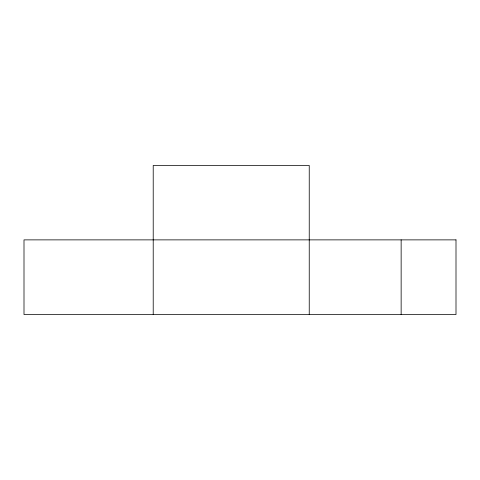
<?xml version="1.0" encoding="UTF-8"?>
<svg xmlns="http://www.w3.org/2000/svg" width="480" height="480" viewBox="0 0 480 480"><rect width="100%" height="100%" fill="white"/><g stroke="black" fill="none" stroke-linecap="round" stroke-linejoin="round"><path stroke-width="0.72" d="M401.142 239.874L401.142 314.544M309.24 314.544L309.24 165.456L153.216 165.456L153.216 314.544M456 239.874L24 239.874L24 314.544L456 314.544L456 239.874"/></g></svg>
